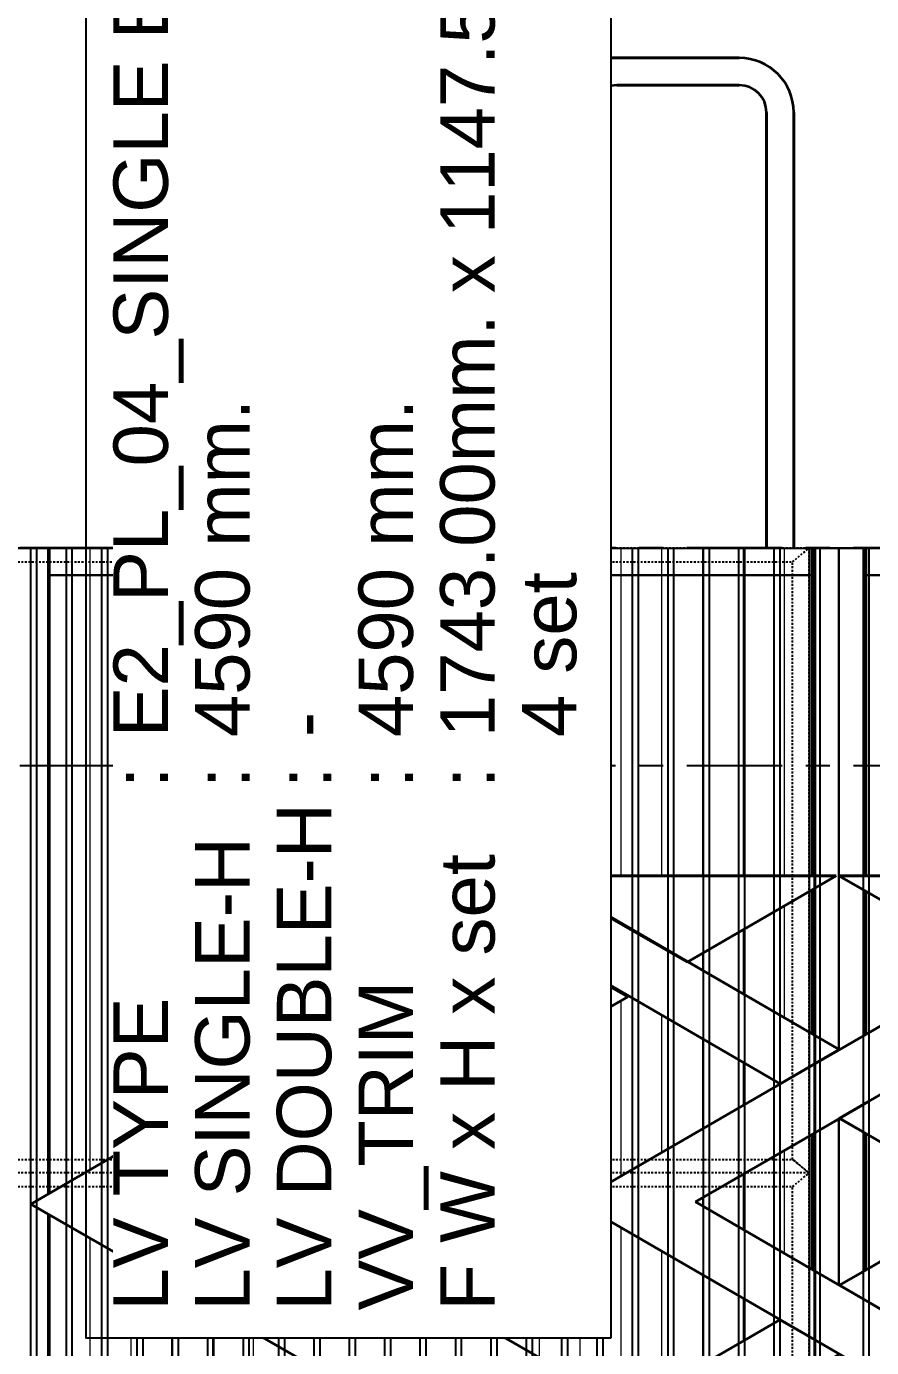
# Model space of a CAD drawing. Header units: millimetres. Extents: x -1379 to 1385823, y -4884429 to 548763.
# Drawn here: x 560225 to 561777, y -2332020 to -2329593 of the extents above; entities that cross this region are included whole.
import ezdxf

# ---------------------------------------------------------------- set-up
doc = ezdxf.new("R2010")
doc.units = ezdxf.units.MM
doc.set_wipeout_variables(frame=1)
for name, pattern in [('CENTER', [50.8, 31.75, -6.35, 6.35, -6.35]), ('TA_GL_000.70000', [1.925, 0.7, -0.175, 0.175, -0.175, 0.7]), ('TA_HL_001.00000', [6.5, 3.55, -2.95])]:
    doc.linetypes.add(name, pattern=pattern)
for name, color, linetype in [('000 - 0_SYM_DWG_GRIDLINE_MAIN_COLOR_251', 7, 'Continuous'), ('000 - GRID', 7, 'CENTER'), ('010 - ASPG_EXTR_MAIN_COLOR_2', 7, 'Continuous'), ('010 - ASPG_EXTR_WIPEOUT_', 7, 'Continuous'), ('010 - ASPG_FRAMING_MAIN_COLOR_1', 7, 'Continuous'), ('010 - ASPG_FRAMING_SUB_COLOR_2', 7, 'Continuous')]:
    doc.layers.add(name, color=color, linetype=linetype)
for name, color, linetype, plot in [('000 - CONCRETE_EX_LOUVERS_DEF_SUB', 7, 'Continuous', False), ('000 - ESTIMATE_ASPG_MAIN_COLOR_6', 7, 'Continuous', False), ('000 - ESTIMATE_ASPG_TEXT_COLOR_1', 7, 'Continuous', False), ('000 - ESTIMATE_ASPG_WIPEOUT_', 7, 'Continuous', False)]:
    doc.layers.add(name, color=color, linetype=linetype, plot=plot)
doc.layers.add('A-GENM', color=7, linetype='Continuous', lineweight=35)
doc.styles.add('_Arial', font='arial.ttf')
doc.styles.add('TA', font='', dxfattribs={"height": 4.5})
doc.styles.get('TA').set_extended_font_data('Cordia New')

# ---------------------------------------------------------------- blocks, each defined once
blk = doc.blocks.new('DPA_GM-Cage Ladder - H4600 with Protection Ring-4887576-IV01 - ELEVATION 2')
at = {"layer": 'A-GENM', "color": 7}
for p, q in [((-2310717.7, 115325), (-2310717.7, 115255)), ((-2310196.8, 115325), (-2309822.7, 115325)), ((-2309822.7, 115325), (-2310196.8, 115325)), ((-2310196.8, 115325), (-2310196.8, 115325)), ((-2309822.7, 115325), (-2310195.8, 115325)), ((-2310195.8, 115325), (-2310195.8, 115325)), ((-2310195.8, 115325), (-2309822.7, 115325)), ((-2310195.8, 115255), (-2310195.8, 115325)), ((-2309597.7, 115325), (-2309822.7, 115325)), ((-2309822.7, 115325), (-2309597.7, 115325)), ((-2309822.7, 115325), (-2309597.7, 115325)), ((-2309597.7, 115325), (-2309822.7, 115325)), ((-2309597.7, 115275), (-2309822.7, 115275)), ((-2309822.7, 115275), (-2309597.7, 115275)), ((-2309822.7, 115275), (-2309597.7, 115275)), ((-2309597.7, 115275), (-2309822.7, 115275)), ((-2309918.1, 115255), (-2310196.8, 115255)), ((-2310196.8, 115255), (-2310196.8, 115255)), ((-2310196.8, 115255), (-2309918.1, 115255)), ((-2310195.8, 115255), (-2309918.1, 115255)), ((-2309918.1, 115255), (-2310195.8, 115255)), ((-2310195.8, 115255), (-2310195.8, 115255)), ((-2309922.7, 115225), (-2309922.7, 114425)), ((-2309922.7, 114425), (-2309922.7, 115225)), ((-2309922.7, 114425), (-2309922.7, 115225)), ((-2309922.7, 115225), (-2309922.7, 114425)), ((-2309872.7, 115225), (-2309872.7, 114425)), ((-2309872.7, 114425), (-2309872.7, 115225)), ((-2309872.7, 114425), (-2309872.7, 115225)), ((-2309872.7, 115225), (-2309872.7, 114425)), ((-2309547.7, 115225), (-2309547.7, 114425)), ((-2309547.7, 115225), (-2309547.7, 114425)), ((-2309547.7, 114425), (-2309547.7, 115225)), ((-2309547.7, 114425), (-2309547.7, 115225)), ((-2309497.7, 114425), (-2309497.7, 115225)), ((-2309497.7, 115225), (-2309497.7, 114425)), ((-2309497.7, 115225), (-2309497.7, 114425)), ((-2309497.7, 114425), (-2309497.7, 115225))]:
    blk.add_line(p, q, dxfattribs=at)
for centre, radius, start, end in [((-2309822.7, 115225), 100, 90, 162.5424), ((-2309822.7, 115225), 100, 111.6583, 123.1862), ((-2309822.7, 115225), 100, 111.6583, 123.1862), ((-2309822.7, 115225), 100, 111.6583, 123.1862), ((-2309822.7, 115225), 100, 111.6863, 123.1456), ((-2309822.7, 115225), 100, 111.6863, 123.1456), ((-2309822.7, 115225), 100, 111.6863, 123.1456), ((-2309822.7, 115225), 100, 111.6863, 123.1456), ((-2309822.7, 115225), 100, 90, 106.5092), ((-2309822.7, 115225), 100, 90, 106.5092), ((-2309822.7, 115225), 100, 90, 106.5092), ((-2309822.7, 115225), 100, 90, 106.4768), ((-2309822.7, 115225), 100, 90, 106.4768), ((-2309822.7, 115225), 100, 90, 106.4768), ((-2309822.7, 115225), 100, 90, 106.4768), ((-2309597.7, 115225), 100, 0, 90), ((-2309597.7, 115225), 100, 0, 90), ((-2309597.7, 115225), 100, 0, 90), ((-2309597.7, 115225), 100, 0, 90), ((-2309822.7, 115225), 100, 128.9901, 140.3601), ((-2309822.7, 115225), 100, 128.9901, 140.3601), ((-2309822.7, 115225), 100, 128.9901, 140.3601), ((-2309822.7, 115225), 100, 129.0303, 140.3292), ((-2309822.7, 115225), 100, 129.0303, 140.3292), ((-2309822.7, 115225), 100, 129.0303, 140.3292), ((-2309822.7, 115225), 100, 129.0303, 140.3292), ((-2309822.7, 115225), 100, 145.7113, 160.3478), ((-2309822.7, 115225), 100, 145.7113, 160.3478), ((-2309822.7, 115225), 100, 145.7113, 160.3478), ((-2309822.7, 115225), 100, 145.7464, 160.3416), ((-2309822.7, 115225), 100, 145.7464, 160.3416), ((-2309822.7, 115225), 100, 145.7464, 160.3416), ((-2309822.7, 115225), 100, 145.7464, 160.3416), ((-2309822.7, 115225), 50, 90, 180), ((-2309822.7, 115225), 50, 90, 180), ((-2309822.7, 115225), 50, 90, 180), ((-2309822.7, 115225), 50, 90, 180), ((-2309597.7, 115225), 50, 0, 90), ((-2309597.7, 115225), 50, 0, 90), ((-2309597.7, 115225), 50, 0, 90), ((-2309597.7, 115225), 50, 0, 90), ((-2309822.7, 115225), 100, 162.2445, 180), ((-2309822.7, 115225), 100, 162.2445, 180), ((-2309822.7, 115225), 100, 162.2445, 180), ((-2309822.7, 115225), 100, 162.2445, 180)]:
    blk.add_arc(centre, radius, start, end, dxfattribs=at)
blk = doc.blocks.new('DPA_CP_Entrance Louver Grill Vertical Z - Louver Grill Vertical Z-V27-IV01 - ELEVATION 2')
at = {"layer": '000 - CONCRETE_EX_LOUVERS_DEF_SUB', "color": 7}
for p, q in [((-2309414.7, 114425), (-2309364.7, 114425)), ((-2309364.7, 114425), (-2309414.7, 114425)), ((-2309414.7, 114425), (-2309414.7, 113504.5)), ((-2309414.7, 113504.5), (-2309414.7, 114425)), ((-2309364.7, 114425), (-2309414.7, 114425)), ((-2309414.7, 114425), (-2309366.7, 114425)), ((-2309414.7, 113504.5), (-2309414.7, 114425)), ((-2309414.7, 113504.5), (-2309414.7, 114425)), ((-2309414.7, 114375), (-2309414.7, 114425)), ((-2309414.7, 114425), (-2309414.7, 114375)), ((-2309414.7, 114425), (-2307914.7, 114425)), ((-2309414.7, 114425), (-2307914.7, 114425)), ((-2309366.7, 114425), (-2309364.7, 114425)), ((-2309366.7, 113823.1), (-2309366.7, 114425)), ((-2309366.7, 113823.1), (-2309366.7, 114425)), ((-2309364.7, 114425), (-2309364.7, 113823.1)), ((-2309364.7, 113823.1), (-2309364.7, 114425)), ((-2309364.7, 113823.1), (-2309364.7, 114375)), ((-2309364.7, 113823.1), (-2309364.7, 114375)), ((-2307964.7, 114375), (-2309364.7, 114375)), ((-2309364.7, 114375), (-2307964.7, 114375)), ((-2307964.7, 114375), (-2309364.7, 114375)), ((-2309364.7, 114375), (-2307964.7, 114375)), ((-2309364.7, 113823.1), (-2309364.7, 114375)), ((-2309364.7, 113823.1), (-2309364.7, 114375)), ((-2309366.7, 113531.1), (-2309366.7, 113795.5)), ((-2309366.7, 113531.1), (-2309366.7, 113795.5)), ((-2309364.7, 113532.2), (-2309364.7, 113794.4)), ((-2309364.7, 113532.2), (-2309364.7, 113794.4)), ((-2309364.7, 113794.4), (-2309364.7, 113532.2)), ((-2309364.7, 113532.2), (-2309364.7, 113794.4)), ((-2309364.7, 113532.2), (-2309364.7, 113794.4)), ((-2309364.7, 113532.2), (-2309364.7, 113794.4)), ((-2309414.7, 113377), (-2309414.7, 113071.8)), ((-2309414.7, 113071.8), (-2309414.7, 113377)), ((-2309414.7, 113071.8), (-2309414.7, 113377)), ((-2309414.7, 113071.8), (-2309414.7, 113377)), ((-2309366.7, 113098.6), (-2309366.7, 113350.8)), ((-2309366.7, 113098.6), (-2309366.7, 113350.8)), ((-2309364.7, 113099.8), (-2309364.7, 113349.6)), ((-2309364.7, 113099.8), (-2309364.7, 113349.6)), ((-2309364.7, 113349.6), (-2309364.7, 113099.8)), ((-2309364.7, 113099.8), (-2309364.7, 113349.6)), ((-2309364.7, 113099.8), (-2309364.7, 113349.6)), ((-2309364.7, 113099.8), (-2309364.7, 113349.6))]:
    blk.add_line(p, q, dxfattribs=at)
blk = doc.blocks.new('GM_Louver Grill Vertical Z1 - Z Profile-V46-IV01 - ELEVATION 2')
at = {"layer": '000 - CONCRETE_EX_LOUVERS_DEF_SUB', "color": 7, "lineweight": 9}
for p, q in [((-2309364.7, 113823.1), (-2309364.7, 114425)), ((-2309364.7, 113532.2), (-2309364.7, 113794.4)), ((-2309364.7, 113099.8), (-2309364.7, 113349.6))]:
    blk.add_line(p, q, dxfattribs=at)
blk = doc.blocks.new('DPA_CP_Entrance Louver Grill Vertical Z - Louver Grill Vertical Z-V57-IV01 - ELEVATION 2')
at = {"layer": '000 - CONCRETE_EX_LOUVERS_DEF_SUB', "color": 7}
for p, q in [((-2310914.7, 114425), (-2310864.7, 114425)), ((-2310864.7, 114425), (-2310914.7, 114425)), ((-2310864.7, 114425), (-2310914.7, 114425)), ((-2310914.7, 114425), (-2310866.7, 114425)), ((-2310914.7, 114425), (-2309414.7, 114425)), ((-2310914.7, 114425), (-2309414.7, 114425)), ((-2310866.7, 114425), (-2310864.7, 114425)), ((-2310866.7, 113239.3), (-2310866.7, 114425)), ((-2310866.7, 113239.3), (-2310866.7, 114425)), ((-2310864.7, 114425), (-2310864.7, 113240.4)), ((-2310864.7, 113240.4), (-2310864.7, 114425)), ((-2309464.7, 114425), (-2309414.7, 114425)), ((-2309414.7, 114425), (-2309464.7, 114425)), ((-2309464.7, 114425), (-2309462.7, 114425)), ((-2309414.7, 114425), (-2309464.7, 114425)), ((-2309464.7, 114425), (-2309464.7, 113823.4)), ((-2309464.7, 113823.4), (-2309464.7, 114425)), ((-2309462.7, 114425), (-2309414.7, 114425)), ((-2309462.7, 114425), (-2309462.7, 113823.4)), ((-2309462.7, 114425), (-2309462.7, 113823.4)), ((-2309414.7, 113504.5), (-2309414.7, 114425)), ((-2309414.7, 113504.5), (-2309414.7, 114425)), ((-2309414.7, 114425), (-2309414.7, 113504.5)), ((-2309414.7, 114425), (-2309414.7, 113504.5)), ((-2309414.7, 114375), (-2309414.7, 114425)), ((-2309414.7, 114425), (-2309414.7, 114375)), ((-2310864.7, 113240.4), (-2310864.7, 114375)), ((-2310864.7, 113240.4), (-2310864.7, 114375)), ((-2309464.7, 114375), (-2310864.7, 114375)), ((-2310864.7, 114375), (-2309464.7, 114375)), ((-2309464.7, 114375), (-2310864.7, 114375)), ((-2310864.7, 114375), (-2309464.7, 114375)), ((-2310864.7, 113240.4), (-2310864.7, 114375)), ((-2310864.7, 113240.4), (-2310864.7, 114375)), ((-2309464.7, 114375), (-2309464.7, 113823.4)), ((-2309464.7, 113823.4), (-2309464.7, 114375)), ((-2309464.7, 114375), (-2309464.7, 113823.4)), ((-2309464.7, 113823.4), (-2309464.7, 114375)), ((-2309464.7, 113797.4), (-2309464.7, 113533.5)), ((-2309464.7, 113533.5), (-2309464.7, 113797.4)), ((-2309464.7, 113797.4), (-2309464.7, 113533.5)), ((-2309464.7, 113533.5), (-2309464.7, 113797.4)), ((-2309464.7, 113797.4), (-2309464.7, 113533.5)), ((-2309464.7, 113533.5), (-2309464.7, 113797.4)), ((-2309462.7, 113798.5), (-2309462.7, 113532.3)), ((-2309462.7, 113798.5), (-2309462.7, 113532.3)), ((-2309414.7, 113071.8), (-2309414.7, 113377)), ((-2309414.7, 113071.8), (-2309414.7, 113377)), ((-2309414.7, 113377), (-2309414.7, 113071.8)), ((-2309414.7, 113377), (-2309414.7, 113071.8)), ((-2309464.7, 113348), (-2309464.7, 113100.7)), ((-2309464.7, 113100.7), (-2309464.7, 113348)), ((-2309464.7, 113348), (-2309464.7, 113100.7)), ((-2309464.7, 113100.7), (-2309464.7, 113348)), ((-2309464.7, 113348), (-2309464.7, 113100.7)), ((-2309464.7, 113100.7), (-2309464.7, 113348)), ((-2309462.7, 113349.2), (-2309462.7, 113099.6)), ((-2309462.7, 113349.2), (-2309462.7, 113099.6)), ((-2310866.7, 109825), (-2310866.7, 113202)), ((-2310866.7, 109825), (-2310866.7, 113202)), ((-2310864.7, 109885), (-2310864.7, 113200.8)), ((-2310864.7, 109885), (-2310864.7, 113200.8)), ((-2310864.7, 113200.8), (-2310864.7, 109825)), ((-2310864.7, 109825), (-2310864.7, 113200.8)), ((-2310864.7, 109885), (-2310864.7, 113200.8)), ((-2310864.7, 109885), (-2310864.7, 113200.8))]:
    blk.add_line(p, q, dxfattribs=at)
blk = doc.blocks.new('GM_Louver Grill Vertical Z1 - Z Profile-V58-IV01 - ELEVATION 2')
at = {"layer": '000 - CONCRETE_EX_LOUVERS_DEF_SUB', "color": 7, "lineweight": 9}
for p, q in [((-2309589.7, 113823.4), (-2309589.7, 114425)), ((-2309589.7, 113606.1), (-2309589.7, 113724.8)), ((-2309589.7, 113402), (-2309589.7, 113480.2)), ((-2309589.7, 113173.1), (-2309589.7, 113275.7)), ((-2309589.7, 112969.5), (-2309589.7, 113046.8))]:
    blk.add_line(p, q, dxfattribs=at)
blk = doc.blocks.new('GM_Louver Grill Vertical Z1 - Z Profile-V59-IV01 - ELEVATION 2')
at = {"layer": '000 - CONCRETE_EX_LOUVERS_DEF_SUB', "color": 7, "lineweight": 9}
for p, q in [((-2309664.7, 113823.4), (-2309664.7, 114425)), ((-2309664.7, 113649.6), (-2309664.7, 113681.2)), ((-2309664.7, 113358.5), (-2309664.7, 113523.7)), ((-2309664.7, 113216.5), (-2309664.7, 113232.2)), ((-2309664.7, 112926.1), (-2309664.7, 113090.2))]:
    blk.add_line(p, q, dxfattribs=at)
blk = doc.blocks.new('GM_Louver Grill Vertical Z1 - Z Profile-V60-IV01 - ELEVATION 2')
at = {"layer": '000 - CONCRETE_EX_LOUVERS_DEF_SUB', "color": 7, "lineweight": 9}
for p, q in [((-2309739.7, 113823.4), (-2309739.7, 114425)), ((-2309739.7, 113315.1), (-2309739.7, 113567.2)), ((-2309739.7, 112882.7), (-2309739.7, 113133.6))]:
    blk.add_line(p, q, dxfattribs=at)
blk = doc.blocks.new('GM_Louver Grill Vertical Z1 - Z Profile-V61-IV01 - ELEVATION 2')
at = {"layer": '000 - CONCRETE_EX_LOUVERS_DEF_SUB', "color": 7, "lineweight": 9}
for p, q in [((-2309814.7, 113823.4), (-2309814.7, 114425)), ((-2309814.7, 113608.2), (-2309814.7, 113610.8)), ((-2309814.7, 113271.7), (-2309814.7, 113594.2)), ((-2309814.7, 112852.5), (-2309814.7, 113177))]:
    blk.add_line(p, q, dxfattribs=at)
blk = doc.blocks.new('GM_Louver Grill Vertical Z1 - Z Profile-V62-IV01 - ELEVATION 2')
at = {"layer": '000 - CONCRETE_EX_LOUVERS_DEF_SUB', "color": 7, "lineweight": 9}
for p, q in [((-2309889.7, 113805.7), (-2309889.7, 114425)), ((-2309889.7, 113651.3), (-2309889.7, 113654.3)), ((-2309889.7, 113228.3), (-2309889.7, 113551.1)), ((-2309889.7, 112895.6), (-2309889.7, 113220.5))]:
    blk.add_line(p, q, dxfattribs=at)
blk = doc.blocks.new('GM_Louver Grill Vertical Z1 - Z Profile-V63-IV01 - ELEVATION 2')
at = {"layer": '000 - CONCRETE_EX_LOUVERS_DEF_SUB', "color": 7, "lineweight": 9}
for p, q in [((-2309964.7, 113823.8), (-2309964.7, 114425)), ((-2309964.7, 113694.4), (-2309964.7, 113697.9)), ((-2309964.7, 112938.7), (-2309964.7, 113508))]:
    blk.add_line(p, q, dxfattribs=at)
blk = doc.blocks.new('GM_Louver Grill Vertical Z1 - Z Profile-V64-IV01 - ELEVATION 2')
at = {"layer": '000 - CONCRETE_EX_LOUVERS_DEF_SUB', "color": 7, "lineweight": 9}
for p, q in [((-2310039.7, 113825), (-2310039.7, 114425)), ((-2310039.7, 113719.4), (-2310039.7, 113741.4)), ((-2310039.7, 112981.8), (-2310039.7, 113465))]:
    blk.add_line(p, q, dxfattribs=at)
blk = doc.blocks.new('GM_Louver Grill Vertical Z1 - Z Profile-V65-IV01 - ELEVATION 2')
at = {"layer": '000 - CONCRETE_EX_LOUVERS_DEF_SUB', "color": 7, "lineweight": 9}
for p, q in [((-2310114.7, 113825), (-2310114.7, 114425)), ((-2310114.7, 113675.9), (-2310114.7, 113785)), ((-2310114.7, 113024.8), (-2310114.7, 113421.9))]:
    blk.add_line(p, q, dxfattribs=at)
blk = doc.blocks.new('GM_Louver Grill Vertical Z1 - Z Profile-V66-IV01 - ELEVATION 2')
at = {"layer": '000 - CONCRETE_EX_LOUVERS_DEF_SUB', "color": 7, "lineweight": 9}
for p, q in [((-2310189.7, 113632.3), (-2310189.7, 114425)), ((-2310189.7, 113067.9), (-2310189.7, 113378.8))]:
    blk.add_line(p, q, dxfattribs=at)
blk = doc.blocks.new('GM_Louver Grill Vertical Z1 - Z Profile-V67-IV01 - ELEVATION 2')
at = {"layer": '000 - CONCRETE_EX_LOUVERS_DEF_SUB', "color": 7, "lineweight": 9}
for p, q in [((-2310264.7, 113588.8), (-2310264.7, 114425)), ((-2310264.7, 113111), (-2310264.7, 113335.7))]:
    blk.add_line(p, q, dxfattribs=at)
blk = doc.blocks.new('GM_Louver Grill Vertical Z1 - Z Profile-V68-IV01 - ELEVATION 2')
at = {"layer": '000 - CONCRETE_EX_LOUVERS_DEF_SUB', "color": 7, "lineweight": 9}
for p, q in [((-2310339.7, 113545.2), (-2310339.7, 114425)), ((-2310339.7, 113154.1), (-2310339.7, 113292.6))]:
    blk.add_line(p, q, dxfattribs=at)
blk = doc.blocks.new('GM_Louver Grill Vertical Z1 - Z Profile-V69-IV01 - ELEVATION 2')
at = {"layer": '000 - CONCRETE_EX_LOUVERS_DEF_SUB', "color": 7, "lineweight": 9}
for p, q in [((-2310414.7, 113501.7), (-2310414.7, 114425)), ((-2310414.7, 113197.2), (-2310414.7, 113249.5))]:
    blk.add_line(p, q, dxfattribs=at)
blk = doc.blocks.new('GM_Louver Grill Vertical Z1 - Z Profile-V70-IV01 - ELEVATION 2')
at = {"layer": '000 - CONCRETE_EX_LOUVERS_DEF_SUB', "color": 7, "lineweight": 9}
for p, q in [((-2310489.7, 113458.1), (-2310489.7, 114425)), ((-2310489.7, 112430.2), (-2310489.7, 112985.3))]:
    blk.add_line(p, q, dxfattribs=at)
blk = doc.blocks.new('GM_Louver Grill Vertical Z1 - Z Profile-V71-IV01 - ELEVATION 2')
at = {"layer": '000 - CONCRETE_EX_LOUVERS_DEF_SUB', "color": 7, "lineweight": 9}
for p, q in [((-2310564.7, 113414.6), (-2310564.7, 114425)), ((-2310564.7, 112396.8), (-2310564.7, 113028.4))]:
    blk.add_line(p, q, dxfattribs=at)
blk = doc.blocks.new('GM_Louver Grill Vertical Z1 - Z Profile-V72-IV01 - ELEVATION 2')
at = {"layer": '000 - CONCRETE_EX_LOUVERS_DEF_SUB', "color": 7, "lineweight": 9}
for p, q in [((-2310639.7, 113371.1), (-2310639.7, 114425)), ((-2310639.7, 112283.4), (-2310639.7, 113071.5))]:
    blk.add_line(p, q, dxfattribs=at)
blk = doc.blocks.new('GM_Louver Grill Vertical Z1 - Z Profile-V73-IV01 - ELEVATION 2')
at = {"layer": '000 - CONCRETE_EX_LOUVERS_DEF_SUB', "color": 7, "lineweight": 9}
for p, q in [((-2310714.7, 113327.5), (-2310714.7, 114425)), ((-2310714.7, 109825), (-2310714.7, 113114.6))]:
    blk.add_line(p, q, dxfattribs=at)
blk = doc.blocks.new('GM_Louver Grill Vertical Z1 - Z Profile-V74-IV01 - ELEVATION 2')
at = {"layer": '000 - CONCRETE_EX_LOUVERS_DEF_SUB', "color": 7, "lineweight": 9}
for p, q in [((-2310789.7, 113284), (-2310789.7, 114425)), ((-2310789.7, 109825), (-2310789.7, 113157.7))]:
    blk.add_line(p, q, dxfattribs=at)
blk = doc.blocks.new('GM_Louver Grill Vertical Z1 - Z Profile-V75-IV01 - ELEVATION 2')
at = {"layer": '000 - CONCRETE_EX_LOUVERS_DEF_SUB', "color": 7, "lineweight": 9}
for p, q in [((-2309514.7, 113823.4), (-2309514.7, 114425)), ((-2309514.7, 113562.5), (-2309514.7, 113768.3)), ((-2309514.7, 113129.7), (-2309514.7, 113319.1))]:
    blk.add_line(p, q, dxfattribs=at)
blk = doc.blocks.new('GM_Louver Grill Vertical Z1 - Z Profile-V76-IV01 - ELEVATION 2')
at = {"layer": '000 - CONCRETE_EX_LOUVERS_DEF_SUB', "color": 7, "lineweight": 9}
for p, q in [((-2310864.7, 113240.4), (-2310864.7, 114425)), ((-2310864.7, 109825), (-2310864.7, 113200.8))]:
    blk.add_line(p, q, dxfattribs=at)
blk = doc.blocks.new('MRTA_Logo - MRTA Logo W Text-5902323-IV01 - ELEVATION 2')
at = {"layer": 'A-GENM', "color": 7}
for p, q in [((-2309966.8, 113825), (-2310183.7, 113825)), ((-2310183.7, 113825), (-2309522.9, 113441.4)), ((-2309522.9, 113441.4), (-2310183.7, 113825)), ((-2310183.7, 113825), (-2309966.8, 113825)), ((-2309414.3, 113504.2), (-2309966.8, 113825)), ((-2309966.8, 113825), (-2309911.7, 113793)), ((-2309859, 113823.4), (-2309914.4, 113791.5)), ((-2309911.7, 113793), (-2309859, 113823.4)), ((-2309420, 113823.4), (-2309859, 113823.4)), ((-2309859, 113823.4), (-2309420, 113823.4)), ((-2309693.4, 113664.6), (-2309420, 113823.4)), ((-2309420, 113823.4), (-2309692, 113665.4)), ((-2308970.1, 113823.1), (-2309414.7, 113823.1)), ((-2309414.7, 113823.1), (-2308370.7, 113223.2)), ((-2309137.5, 113663.8), (-2309414.7, 113823.1)), ((-2309414.7, 113823.1), (-2308970.1, 113823.1)), ((-2307936.9, 113223.2), (-2308970.1, 113823.1)), ((-2308970.1, 113823.1), (-2307936.9, 113223.2)), ((-2308860.1, 113824.4), (-2308914.5, 113792.9)), ((-2308914.5, 113792.9), (-2308860.1, 113824.4)), ((-2308641.9, 113824.4), (-2308860.1, 113824.4)), ((-2308860.1, 113824.4), (-2308641.9, 113824.4)), ((-2308805.4, 113729.5), (-2308641.9, 113824.4)), ((-2308641.9, 113824.4), (-2308805.4, 113729.5)), ((-2309914.4, 113791.5), (-2309693.4, 113664.6)), ((-2308914.5, 113792.9), (-2308805.4, 113729.5)), ((-2308805.4, 113729.5), (-2308914.5, 113792.9)), ((-2310024.1, 113728.5), (-2310899, 113220.5)), ((-2310899, 113220.5), (-2310024.1, 113728.5)), ((-2309802.6, 113601.2), (-2310024.1, 113728.5)), ((-2310024.1, 113728.5), (-2309802.6, 113601.2)), ((-2309135.8, 113664.8), (-2309896.5, 113224.4)), ((-2309896.5, 113224.4), (-2309137.5, 113663.8)), ((-2309692, 113665.4), (-2309414.3, 113504.2)), ((-2309026.3, 113601.9), (-2309135.8, 113664.8)), ((-2310460.2, 113223.4), (-2309802.6, 113601.2)), ((-2309802.6, 113601.2), (-2310460.2, 113223.4)), ((-2309678.3, 113224.4), (-2309026.3, 113601.9)), ((-2309028, 113600.9), (-2309304.4, 113440.8)), ((-2308370.7, 113223.2), (-2309028, 113600.9)), ((-2309522.9, 113441.4), (-2309414.3, 113504.2)), ((-2309414.3, 113504.2), (-2309522.9, 113441.4)), ((-2309304.8, 113441.3), (-2309413.9, 113378.1)), ((-2308930.7, 113224.7), (-2309304.8, 113441.3)), ((-2309304.2, 113440.9), (-2308930.7, 113224.7)), ((-2309413.4, 113377.8), (-2309678.3, 113224.4)), ((-2309413.9, 113378.1), (-2309149, 113224.7)), ((-2309149, 113224.7), (-2309413.4, 113377.8)), ((-2309803.7, 112846.2), (-2310460.2, 113223.4)), ((-2310460.2, 113223.4), (-2309803.7, 112846.2)), ((-2309896.5, 113224.4), (-2309135.8, 112783.9)), ((-2309135.8, 112783.9), (-2309896.5, 113224.4)), ((-2309026.3, 112846.9), (-2309678.3, 113224.4)), ((-2309678.3, 113224.4), (-2309026.3, 112846.9)), ((-2308370.7, 113223.2), (-2309414.7, 112623.4)), ((-2309414.7, 112623.4), (-2308370.7, 113223.2)), ((-2309149, 113224.7), (-2309413.9, 113071.3)), ((-2309413.9, 113071.3), (-2309149, 113224.7)), ((-2309304.8, 113008.1), (-2308930.7, 113224.7)), ((-2308930.7, 113224.7), (-2309304.8, 113008.1)), ((-2308970.5, 112623.4), (-2307936.9, 113223.2)), ((-2307936.9, 113223.2), (-2308970.5, 112623.4)), ((-2310899, 113220.5), (-2310024.5, 112718)), ((-2310024.5, 112718), (-2310899, 113220.5)), ((-2309413.9, 113071.3), (-2309304.8, 113008.1)), ((-2309304.8, 113008.1), (-2309413.9, 113071.3)), ((-2309523.1, 113008.1), (-2310185.9, 112624.4)), ((-2310185.9, 112624.4), (-2309523.1, 113008.1)), ((-2309413.8, 112944.8), (-2309523.1, 113008.1)), ((-2309523.1, 113008.1), (-2309413.8, 112944.8)), ((-2309965.7, 112624.4), (-2309413.8, 112944.8)), ((-2309413.8, 112944.8), (-2309693.1, 112782.6)), ((-2310024.5, 112718), (-2309803.7, 112846.2)), ((-2309803.7, 112846.2), (-2310024.5, 112718)), ((-2309135.8, 112783.9), (-2309026.3, 112846.9)), ((-2309026.3, 112846.9), (-2309135.8, 112783.9)), ((-2309693.1, 112782.6), (-2309914.2, 112654.7)), ((-2309415.9, 112623.4), (-2309693.1, 112782.6)), ((-2309693.1, 112782.6), (-2309415.9, 112623.4)), ((-2308805.4, 112719.2), (-2308914.5, 112655.9)), ((-2308641.9, 112624.4), (-2308805.4, 112719.2)), ((-2308805.3, 112719.2), (-2308641.9, 112624.4)), ((-2309913.9, 112654.5), (-2309965.7, 112624.4)), ((-2309914.2, 112654.7), (-2309860.2, 112623.4)), ((-2309860.2, 112623.4), (-2309913.9, 112654.5)), ((-2308914.5, 112655.9), (-2308860.1, 112624.4)), ((-2308860.1, 112624.4), (-2308914.5, 112655.9)), ((-2310185.9, 112624.4), (-2309965.7, 112624.4)), ((-2309965.7, 112624.4), (-2310185.9, 112624.4)), ((-2309860.2, 112623.4), (-2309415.9, 112623.4)), ((-2309415.9, 112623.4), (-2309860.2, 112623.4)), ((-2309414.7, 112623.4), (-2308970.5, 112623.4)), ((-2308970.5, 112623.4), (-2309414.7, 112623.4)), ((-2308860.1, 112624.4), (-2308641.9, 112624.4)), ((-2308641.9, 112624.4), (-2308860.1, 112624.4)), ((-2309713.5, 112035), (-2309392.8, 112529)), ((-2309392.8, 112529), (-2309713.5, 112035)), ((-2309392.8, 112529), (-2309485.8, 112529)), ((-2309485.8, 112529), (-2309392.8, 112529)), ((-2309560.4, 112488.5), (-2309738.5, 112214.3)), ((-2309738.5, 112214.3), (-2309560.4, 112488.5)), ((-2310049.7, 112430.2), (-2310496.1, 112430.2)), ((-2310496.1, 112430.2), (-2310049.7, 112430.2)), ((-2310117, 112326.5), (-2310049.7, 112430.2)), ((-2310049.7, 112430.2), (-2310117, 112326.5)), ((-2309795.2, 112430.2), (-2309923.6, 112430.2)), ((-2309923.6, 112430.2), (-2309795.2, 112430.2)), ((-2309921.5, 112235.7), (-2309795.2, 112430.2)), ((-2309795.2, 112430.2), (-2309921.5, 112235.7)), ((-2309355.4, 112194.7), (-2309202.5, 112430.2)), ((-2309202.5, 112430.2), (-2309355.4, 112194.7)), ((-2309202.5, 112430.2), (-2309330.9, 112430.2)), ((-2309330.9, 112430.2), (-2309202.5, 112430.2)), ((-2309120.8, 112035.2), (-2308864.3, 112430.2)), ((-2308864.3, 112430.2), (-2309120.8, 112035.2)), ((-2308864.3, 112430.2), (-2308957.3, 112430.2)), ((-2308957.3, 112430.2), (-2308864.3, 112430.2)), ((-2308116.1, 112430.2), (-2308710, 112430.2)), ((-2308710, 112430.2), (-2308116.1, 112430.2)), ((-2308135.4, 112400.5), (-2308116.1, 112430.2)), ((-2308116.1, 112430.2), (-2308135.4, 112400.5)), ((-2308690.4, 112344.2), (-2308653.8, 112400.5)), ((-2308653.8, 112400.5), (-2308690.4, 112344.2)), ((-2308653.8, 112400.5), (-2308135.4, 112400.5)), ((-2308135.4, 112400.5), (-2308653.8, 112400.5)), ((-2310570.7, 112389.7), (-2310706.4, 112180.7)), ((-2310706.4, 112180.7), (-2310570.7, 112389.7)), ((-2309998.2, 112389.7), (-2310039.3, 112326.5)), ((-2310039.3, 112326.5), (-2309998.2, 112389.7)), ((-2309405.5, 112389.7), (-2309446.5, 112326.5)), ((-2309446.5, 112326.5), (-2309405.5, 112389.7)), ((-2309031.9, 112389.7), (-2309190.3, 112145.8)), ((-2309190.3, 112145.8), (-2309031.9, 112389.7)), ((-2308784.5, 112389.7), (-2308825.6, 112326.5)), ((-2308825.6, 112326.5), (-2308784.5, 112389.7)), ((-2310464, 112326.5), (-2310117, 112326.5)), ((-2310117, 112326.5), (-2310464, 112326.5)), ((-2310003.9, 112326.5), (-2310193.2, 112035)), ((-2310193.2, 112035), (-2310003.9, 112326.5)), ((-2310039.3, 112326.5), (-2310003.9, 112326.5)), ((-2310003.9, 112326.5), (-2310039.3, 112326.5)), ((-2309760.3, 112326.5), (-2309904.5, 112219.7)), ((-2309904.5, 112219.7), (-2309760.3, 112326.5)), ((-2309760.3, 112220.8), (-2309760.3, 112326.5)), ((-2309760.3, 112326.5), (-2309760.3, 112220.8)), ((-2309411.2, 112326.5), (-2309486.9, 112209.9)), ((-2309486.9, 112209.9), (-2309411.2, 112326.5)), ((-2309446.5, 112326.5), (-2309411.2, 112326.5)), ((-2309411.2, 112326.5), (-2309446.5, 112326.5)), ((-2308825.6, 112326.5), (-2308183.5, 112326.5)), ((-2308183.5, 112326.5), (-2308825.6, 112326.5)), ((-2308171.9, 112344.2), (-2308690.4, 112344.2)), ((-2308690.4, 112344.2), (-2308171.9, 112344.2)), ((-2308183.5, 112326.5), (-2308171.9, 112344.2)), ((-2308171.9, 112344.2), (-2308183.5, 112326.5)), ((-2310485.8, 112302.8), (-2310473.9, 112321.1)), ((-2310473.9, 112321.1), (-2310485.8, 112302.8)), ((-2310166.1, 112284.5), (-2310475.8, 112284.5)), ((-2310475.8, 112284.5), (-2310166.1, 112284.5)), ((-2308210.7, 112284.5), (-2308804.6, 112284.5)), ((-2308804.6, 112284.5), (-2308210.7, 112284.5)), ((-2308230, 112254.8), (-2308210.7, 112284.5)), ((-2308210.7, 112284.5), (-2308230, 112254.8)), ((-2310306.3, 112035), (-2310156.2, 112266.2)), ((-2310156.2, 112266.2), (-2310306.3, 112035)), ((-2308785, 112198.5), (-2308748.4, 112254.8)), ((-2308748.4, 112254.8), (-2308785, 112198.5)), ((-2308748.4, 112254.8), (-2308230, 112254.8)), ((-2308230, 112254.8), (-2308748.4, 112254.8)), ((-2308879.2, 112244), (-2308920.2, 112180.7)), ((-2308920.2, 112180.7), (-2308879.2, 112244)), ((-2310706.4, 112180.7), (-2310374.8, 112180.7)), ((-2310374.8, 112180.7), (-2310706.4, 112180.7)), ((-2309539.7, 112183), (-2309581.4, 112118.8)), ((-2309581.4, 112118.8), (-2309539.7, 112183)), ((-2308920.2, 112180.7), (-2308278.1, 112180.7)), ((-2308278.1, 112180.7), (-2308920.2, 112180.7)), ((-2308266.6, 112198.5), (-2308785, 112198.5)), ((-2308785, 112198.5), (-2308266.6, 112198.5)), ((-2308278.1, 112180.7), (-2308266.6, 112198.5)), ((-2308266.6, 112198.5), (-2308278.1, 112180.7)), ((-2310364.9, 112162.4), (-2310380.3, 112138.7)), ((-2310380.3, 112138.7), (-2310364.9, 112162.4)), ((-2310051.8, 112035), (-2309873.8, 112166.7)), ((-2309873.8, 112166.7), (-2310051.8, 112035)), ((-2309854.9, 112157.2), (-2309854.9, 112035)), ((-2309854.9, 112035), (-2309854.9, 112157.2)), ((-2309203.1, 112140.8), (-2309348.3, 112176.7)), ((-2309348.3, 112176.7), (-2309203.1, 112140.8)), ((-2310380.3, 112138.7), (-2310544, 112138.7)), ((-2310544, 112138.7), (-2310380.3, 112138.7)), ((-2308305.4, 112138.7), (-2308899.2, 112138.7)), ((-2308899.2, 112138.7), (-2308305.4, 112138.7)), ((-2308324.6, 112109.1), (-2308305.4, 112138.7)), ((-2308305.4, 112138.7), (-2308324.6, 112109.1)), ((-2309546, 112118.8), (-2309600.4, 112035)), ((-2309600.4, 112035), (-2309546, 112118.8)), ((-2309581.4, 112118.8), (-2309546, 112118.8)), ((-2309546, 112118.8), (-2309581.4, 112118.8)), ((-2308879.6, 112052.8), (-2308843.1, 112109.1)), ((-2308843.1, 112109.1), (-2308879.6, 112052.8)), ((-2308843.1, 112109.1), (-2308324.6, 112109.1)), ((-2308324.6, 112109.1), (-2308843.1, 112109.1)), ((-2310618.6, 112098.3), (-2310659.7, 112035)), ((-2310659.7, 112035), (-2310618.6, 112098.3)), ((-2308973.8, 112098.3), (-2309014.9, 112035)), ((-2309014.9, 112035), (-2308973.8, 112098.3)), ((-2309459.1, 112035), (-2309437.4, 112068.4)), ((-2309437.4, 112068.4), (-2309459.1, 112035)), ((-2309424.6, 112073.5), (-2309269.7, 112035.2)), ((-2309269.7, 112035.2), (-2309424.6, 112073.5)), ((-2310659.7, 112035), (-2310306.3, 112035)), ((-2310306.3, 112035), (-2310659.7, 112035)), ((-2310193.2, 112035), (-2310051.8, 112035)), ((-2310051.8, 112035), (-2310193.2, 112035)), ((-2309854.9, 112035), (-2309713.5, 112035)), ((-2309713.5, 112035), (-2309854.9, 112035)), ((-2309600.4, 112035), (-2309459.1, 112035)), ((-2309459.1, 112035), (-2309600.4, 112035)), ((-2309269.7, 112035.2), (-2309120.8, 112035.2)), ((-2309120.8, 112035.2), (-2309269.7, 112035.2)), ((-2309014.9, 112035), (-2308372.7, 112035)), ((-2308372.7, 112035), (-2309014.9, 112035)), ((-2308361.2, 112052.8), (-2308879.6, 112052.8)), ((-2308879.6, 112052.8), (-2308361.2, 112052.8)), ((-2308372.7, 112035), (-2308361.2, 112052.8)), ((-2308361.2, 112052.8), (-2308372.7, 112035))]:
    blk.add_line(p, q, dxfattribs=at)
for centre, radius, start, end in [((-2309485.8, 112440.1), 88.9, 90, 147), ((-2309485.8, 112440.1), 88.9, 90, 147), ((-2310496.1, 112341.3), 88.9, 90, 147), ((-2310496.1, 112341.3), 88.9, 90, 147), ((-2309923.6, 112341.3), 88.9, 90, 147), ((-2309923.6, 112341.3), 88.9, 90, 147), ((-2309330.9, 112341.3), 88.9, 90, 147), ((-2309330.9, 112341.3), 88.9, 90, 147), ((-2308957.3, 112341.3), 88.9, 90, 147), ((-2308957.3, 112341.3), 88.9, 90, 147), ((-2308710, 112341.3), 88.9, 90, 147), ((-2308710, 112341.3), 88.9, 90, 147), ((-2310464, 112314.6), 11.9, 90, 147), ((-2310464, 112314.6), 11.9, 90, 147), ((-2310475.8, 112296.3), 11.9, 147, 270), ((-2310475.8, 112296.3), 11.9, 147, 270), ((-2310166.1, 112272.6), 11.9, 327, 90), ((-2310166.1, 112272.6), 11.9, 24.3284, 90), ((-2310166.1, 112272.6), 11.9, 327, 21.6667), ((-2308804.6, 112195.6), 88.9, 90, 147), ((-2308804.6, 112195.6), 88.9, 90, 147), ((-2309911.6, 112229.2), 11.9, 147, 306.4957), ((-2309911.6, 112229.2), 11.9, 147, 306.4957), ((-2309748.4, 112220.8), 11.9, 180, 327), ((-2309748.4, 112220.8), 11.9, 180, 327), ((-2309490, 112150.7), 59.3, 87, 147), ((-2309490, 112150.7), 59.3, 87, 130.9977), ((-2310374.8, 112168.9), 11.9, 327, 90), ((-2310374.8, 112168.9), 11.9, 327, 90), ((-2309490, 112150.7), 59.3, 132, 147), ((-2309345.5, 112188.2), 11.9, 147, 256.0953), ((-2309345.5, 112188.2), 11.9, 147, 256.0953), ((-2309866.7, 112157.2), 11.9, 0, 126.4957), ((-2309866.7, 112157.2), 11.9, 0, 126.4957), ((-2310544, 112049.8), 88.9, 90, 147), ((-2310544, 112049.8), 88.9, 90, 147), ((-2309200.2, 112152.3), 11.9, 256.0953, 327), ((-2309200.2, 112152.3), 11.9, 256.0953, 327), ((-2308899.2, 112049.8), 88.9, 90, 147), ((-2308899.2, 112049.8), 88.9, 90, 147), ((-2309427.4, 112062), 11.9, 76.0953, 147), ((-2309427.4, 112062), 11.9, 76.0953, 147)]:
    blk.add_arc(centre, radius, start, end, dxfattribs=at)
blk = doc.blocks.new('C-1-IV01_REV00_20260605-145254_ELEVATION_2_EX')
at = {"layer": '000 - CONCRETE_EX_LOUVERS_DEF_SUB', "color": 7}
for name in ['DPA_CP_Entrance Louver Grill Vertical Z - Louver Grill Vertical Z-V57-IV01 - ELEVATION 2', 'GM_Louver Grill Vertical Z1 - Z Profile-V76-IV01 - ELEVATION 2', 'GM_Louver Grill Vertical Z1 - Z Profile-V74-IV01 - ELEVATION 2', 'GM_Louver Grill Vertical Z1 - Z Profile-V73-IV01 - ELEVATION 2', 'GM_Louver Grill Vertical Z1 - Z Profile-V72-IV01 - ELEVATION 2', 'GM_Louver Grill Vertical Z1 - Z Profile-V71-IV01 - ELEVATION 2', 'GM_Louver Grill Vertical Z1 - Z Profile-V70-IV01 - ELEVATION 2', 'GM_Louver Grill Vertical Z1 - Z Profile-V69-IV01 - ELEVATION 2', 'GM_Louver Grill Vertical Z1 - Z Profile-V68-IV01 - ELEVATION 2', 'GM_Louver Grill Vertical Z1 - Z Profile-V67-IV01 - ELEVATION 2', 'GM_Louver Grill Vertical Z1 - Z Profile-V66-IV01 - ELEVATION 2', 'GM_Louver Grill Vertical Z1 - Z Profile-V65-IV01 - ELEVATION 2', 'GM_Louver Grill Vertical Z1 - Z Profile-V64-IV01 - ELEVATION 2', 'GM_Louver Grill Vertical Z1 - Z Profile-V63-IV01 - ELEVATION 2', 'GM_Louver Grill Vertical Z1 - Z Profile-V62-IV01 - ELEVATION 2', 'GM_Louver Grill Vertical Z1 - Z Profile-V61-IV01 - ELEVATION 2', 'GM_Louver Grill Vertical Z1 - Z Profile-V60-IV01 - ELEVATION 2', 'GM_Louver Grill Vertical Z1 - Z Profile-V59-IV01 - ELEVATION 2', 'GM_Louver Grill Vertical Z1 - Z Profile-V58-IV01 - ELEVATION 2', 'GM_Louver Grill Vertical Z1 - Z Profile-V75-IV01 - ELEVATION 2', 'DPA_CP_Entrance Louver Grill Vertical Z - Louver Grill Vertical Z-V27-IV01 - ELEVATION 2', 'GM_Louver Grill Vertical Z1 - Z Profile-V46-IV01 - ELEVATION 2']:
    blk.add_blockref(name, (2299332.7, -1), dxfattribs=at)
at = {"layer": 'A-GENM', "color": 7}
for name in ['DPA_GM-Cage Ladder - H4600 with Protection Ring-4887576-IV01 - ELEVATION 2', 'MRTA_Logo - MRTA Logo W Text-5902323-IV01 - ELEVATION 2']:
    blk.add_blockref(name, (2299332.7, -1), dxfattribs=at)
blk = doc.blocks.new('*U1739')
at = {"color": 7}
blk.add_wipeout([(50, 0), (1450, 0), (1450, 4590), (50, 4590)], dxfattribs=at).dxf.layer = '010 - ASPG_EXTR_WIPEOUT_'
at = {"layer": '010 - ASPG_FRAMING_SUB_COLOR_2', "color": 7}
blk.add_lwpolyline([(50, 0), (1450, 0), (1450, 4590), (50, 4590)], close=True, dxfattribs=at)
at = {"color": 7}
blk.add_wipeout([(-50, 0), (50, 0), (50, 4590), (-50, 4590)], dxfattribs=at).dxf.layer = '010 - ASPG_EXTR_WIPEOUT_'
at = {"layer": '010 - ASPG_FRAMING_MAIN_COLOR_1', "color": 7}
for points in [[(-50, 0), (-40, 0), (-40, 4590), (-50, 4590)], [(40, 0), (50, 0), (50, 4590), (40, 4590)]]:
    blk.add_lwpolyline(points, close=True, dxfattribs=at)
at = {"layer": '010 - ASPG_FRAMING_SUB_COLOR_2', "color": 7}
blk.add_lwpolyline([(-50, 0), (50, 0), (50, 4590), (-50, 4590)], close=True, dxfattribs=at)
blk = doc.blocks.new('*U1738')
at = {"color": 7}
blk.add_wipeout([(50, 0), (1803, 0), (1803, 4590), (50, 4590)], dxfattribs=at).dxf.layer = '010 - ASPG_EXTR_WIPEOUT_'
at = {"layer": '010 - ASPG_EXTR_MAIN_COLOR_2', "color": 7}
for points in [[(113.5, 0), (123.8, 0), (123.8, 4590), (113.5, 4590)], [(178.5, 0), (188.8, 0), (188.8, 4590), (178.5, 4590)], [(243.5, 0), (253.8, 0), (253.8, 4590), (243.5, 4590)], [(308.5, 0), (318.8, 0), (318.8, 4590), (308.5, 4590)], [(373.5, 0), (383.8, 0), (383.8, 4590), (373.5, 4590)], [(438.5, 0), (448.8, 0), (448.8, 4590), (438.5, 4590)], [(503.5, 0), (513.8, 0), (513.8, 4590), (503.5, 4590)], [(568.5, 0), (578.8, 0), (578.8, 4590), (568.5, 4590)], [(633.5, 0), (643.8, 0), (643.8, 4590), (633.5, 4590)], [(698.5, 0), (708.8, 0), (708.8, 4590), (698.5, 4590)], [(763.5, 0), (773.8, 0), (773.8, 4590), (763.5, 4590)], [(828.5, 0), (838.8, 0), (838.8, 4590), (828.5, 4590)], [(893.5, 0), (903.8, 0), (903.8, 4590), (893.5, 4590)], [(958.5, 0), (968.8, 0), (968.8, 4590), (958.5, 4590)], [(1023.5, 0), (1033.8, 0), (1033.8, 4590), (1023.5, 4590)], [(1088.5, 0), (1098.8, 0), (1098.8, 4590), (1088.5, 4590)], [(1153.5, 0), (1163.8, 0), (1163.8, 4590), (1153.5, 4590)], [(1218.5, 0), (1228.8, 0), (1228.8, 4590), (1218.5, 4590)], [(1283.5, 0), (1293.8, 0), (1293.8, 4590), (1283.5, 4590)], [(1348.5, 0), (1358.8, 0), (1358.8, 4590), (1348.5, 4590)], [(1413.5, 0), (1423.8, 0), (1423.8, 4590), (1413.5, 4590)], [(1478.5, 0), (1488.8, 0), (1488.8, 4590), (1478.5, 4590)]]:
    blk.add_lwpolyline(points, close=True, dxfattribs=at)
at = {"layer": '010 - ASPG_FRAMING_SUB_COLOR_2', "color": 7}
blk.add_lwpolyline([(50, 0), (1803, 0), (1803, 4590), (50, 4590)], close=True, dxfattribs=at)
at = {"color": 7}
blk.add_wipeout([(-50, 0), (50, 0), (50, 4590), (-50, 4590)], dxfattribs=at).dxf.layer = '010 - ASPG_EXTR_WIPEOUT_'
at = {"layer": '010 - ASPG_EXTR_MAIN_COLOR_2', "color": 7}
blk.add_lwpolyline([(48.5, 0), (58.8, 0), (58.8, 4590), (48.5, 4590)], close=True, dxfattribs=at)
at = {"layer": '010 - ASPG_FRAMING_MAIN_COLOR_1', "color": 7}
for points in [[(-50, 0), (-40, 0), (-40, 4590), (-50, 4590)], [(40, 0), (50, 0), (50, 4590), (40, 4590)]]:
    blk.add_lwpolyline(points, close=True, dxfattribs=at)
at = {"layer": '010 - ASPG_FRAMING_SUB_COLOR_2', "color": 7}
blk.add_lwpolyline([(-50, 0), (50, 0), (50, 4590), (-50, 4590)], close=True, dxfattribs=at)
blk = doc.blocks.new('*U1760')
at = {"layer": '010 - ASPG_FRAMING_MAIN_COLOR_1', "color": 7, "linetype": 'ByBlock'}
for points in [[(0, 0), (0, 1743), (25, 1713), (25, 30), (0, 0)], [(1147.5, 1743), (0, 1743), (25, 1713), (1122.5, 1713)], [(1147.5, 0), (1147.5, 1743), (1122.5, 1713), (1122.5, 30), (1147.5, 0)], [(25, 30), (1122.5, 30), (1147.5, 0), (0, 0), (25, 30)]]:
    blk.add_lwpolyline(points, close=True, dxfattribs=at)
blk = doc.blocks.new('*U1841')
at = {"layer": '000 - 0_SYM_DWG_GRIDLINE_MAIN_COLOR_251', "color": 7, "linetype": 'ByBlock', "ltscale": 5}
blk.add_line((20, 0), (-470.6, 0), dxfattribs=at)
at = {"color": 7, "style": 'TA', "flags": 1}
blk.add_attdef('LOCATION', (6, -6), '', height=4.5, rotation=270, dxfattribs=at)
blk = doc.blocks.new('C-1-IV01_REV00_20260614-170635_ELEVAITON_2_DIMS')
at = {"layer": '000 - GRID', "color": 7, "linetype": 'TA_GL_000.70000', "xscale": 50, "yscale": 50, "zscale": 50, "rotation": 180}
for p in [(-22530, 114425), (-22530, 114025)]:
    blk.add_blockref('*U1841', p, dxfattribs=at)
blk = doc.blocks.new('A$Cd3cf6656')
at = {"color": 7}
blk.add_wipeout([(-964.7, -457.4), (1855.6, -457.4), (1855.6, 457.4), (-964.7, 457.4)], dxfattribs=at).dxf.layer = '000 - ESTIMATE_ASPG_WIPEOUT_'
at = {"layer": '000 - ESTIMATE_ASPG_MAIN_COLOR_6', "color": 7}
blk.add_lwpolyline([(-964.7, -457.4), (1855.6, -457.4), (1855.6, 507.4), (-964.7, 507.4)], close=True, dxfattribs=at)
at = {"layer": '000 - ESTIMATE_ASPG_TEXT_COLOR_1', "color": 7, "style": '_Arial'}
for s, p in [('LV TYPE', (-914.7, 356.5)), (':', (45, 356.5)), ('LV SINGLE-H', (-914.7, 206.5)), (':', (45, 206.5)), ('LV DOUBLE-H', (-914.7, 56.5)), (':', (45, 56.5)), ('VV_TRIM', (-914.7, -93.5)), (':', (45, -93.5)), ('F W x H x set', (-914.7, -243.5)), (':', (45, -243.5))]:
    blk.add_text(s, height=100, dxfattribs=at).set_placement(p)
for tag, p in [('LV_TYPE_VAL', (138.1, 356.5)), ('LV_SIN-H_VAL', (138.1, 206.5)), ('LV_DOU-H_VAL', (138.1, 56.5)), ('V-TRIM_VAL', (138.1, -93.5)), ('FRAME_VAL', (138.1, -243.5)), ('FRAME_SET', (138.1, -393.5))]:
    blk.add_attdef(tag, p, '', height=100, dxfattribs=at)
blk = doc.blocks.new('A$C7174f569')
at = {"color": 7, "rotation": 90}
blk.add_blockref('A$Cd3cf6656', (117044.6, 16503.8), dxfattribs=at).add_auto_attribs({'LV_TYPE_VAL': 'E2_PL_04_SINGLE BLANK (corner-panel)', 'LV_SIN-H_VAL': '4590 mm. ', 'LV_DOU-H_VAL': '-', 'V-TRIM_VAL': '4590 mm.', 'FRAME_VAL': '1743.00mm. x 1147.50mm.', 'FRAME_SET': '4 set'})

msp = doc.modelspace()

# ---------------------------------------------------------------- block references
at = {"color": 7}
msp.add_blockref('*U1739', (561721.8, -2335141.4), dxfattribs=at)

# ---------------------------------------------------------------- next in the draw order: block references
at = {"color": 7, "xscale": -1}
msp.add_blockref('*U1738', (561721.8, -2335141.4), dxfattribs=at)

# ---------------------------------------------------------------- next in the draw order: block references
at = {"color": 7}
for name in ['C-1-IV01_REV00_20260614-170635_ELEVAITON_2_DIMS', 'C-1-IV01_REV00_20260605-145254_ELEVATION_2_EX']:
    msp.add_blockref(name, (571798.8, -2444975.4), dxfattribs=at)
at = {"color": 7, "linetype": 'TA_HL_001.00000', "rotation": 90}
for p in [(561661.8, -2331698.9), (561661.8, -2332846.4)]:
    msp.add_blockref('*U1760', p, dxfattribs=at)

# ---------------------------------------------------------------- next in the draw order: block references
at = {"color": 7}
msp.add_blockref('A$C7174f569', (443796.4, -2347540.5), dxfattribs=at)

doc.saveas('drawing.dxf')
